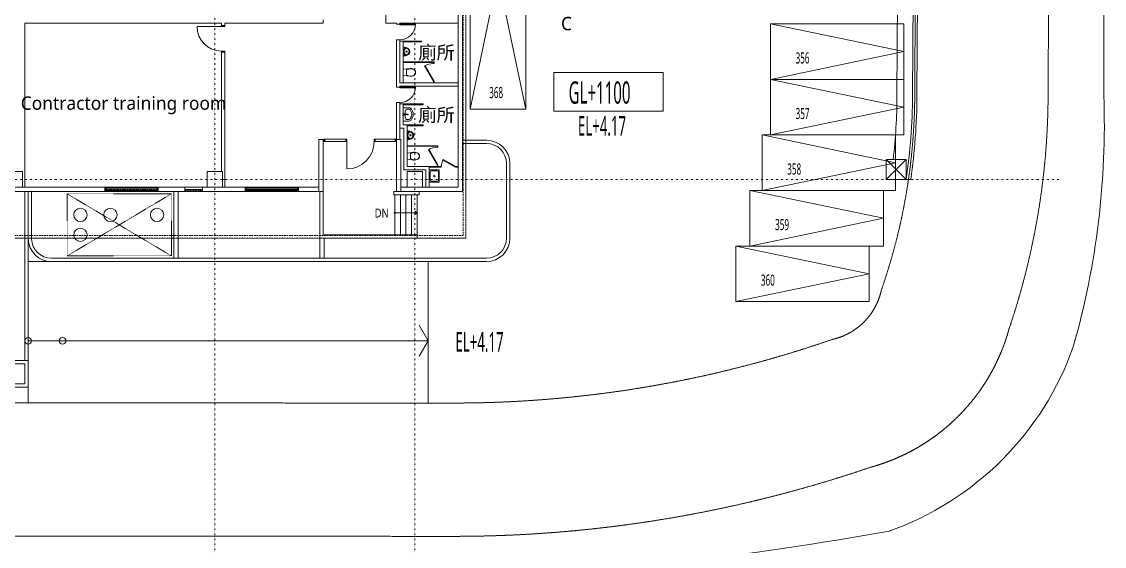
# Model space of a CAD drawing. Extents: x -76427 to 292734, y -42117 to 131250.
# Drawn here: x 243907 to 292623, y -16516 to 7100 of the extents above; entities that cross this region are included whole.
import ezdxf
from ezdxf.enums import TextEntityAlignment as Align

# ---------------------------------------------------------------- set-up
doc = ezdxf.new("R2010")
doc.units = 0
doc.header["$LTSCALE"] = 250
for name, pattern in [('H12PL1$0$CENTERK4', [0.3582, 0.3333, -0.0083, 0.0083, -0.0083]), ('H12PL1$0$DOTK1', [0.01, 0.005, -0.005]), ('H12PL1$0$HIDDEN', [0.4, 0.3, -0.1]), ('H12PL1$0$JJP_三點線', [0.9, 0.3, -0.15, 0, -0.15, 0, -0.15, 0, -0.15]), ('H12PL1$0$JJP_虛線(退縮線、投影線、地下室範圍、非屬本工程、圖面分區)', [0.45, 0.3, -0.15])]:
    doc.linetypes.add(name, pattern=pattern)
for name, color, linetype in [('H12PL1$0$A-OBJE-TOIL.3D', 252, 'Continuous'), ('H12PL1$0$A-STRS', 252, 'Continuous'), ('H12PL1$0$A-TEXT', 252, 'Continuous'), ('H12PL1$0$A-WALL-EX', 252, 'Continuous'), ('H12PL1$0$A-WALL-IN', 252, 'Continuous'), ('H12PL1$0$A-ZONE', 252, 'Continuous'), ('H12PL1$0$Door', 252, 'Continuous'), ('H12PL1$0$L10_14_DOURO', 252, 'Continuous'), ('H12PL1$0$L10_14_KABE1', 252, 'Continuous'), ('H12PL1$0$L10_14_LEVEL', 252, 'Continuous'), ('H12PL1$0$L10_14_PKG', 252, 'Continuous'), ('H12PL1$0$L10_14_PKG-NN', 252, 'Continuous'), ('H12PL1$0$L10_14_SHIKICHI', 252, 'Continuous'), ('H12PL1$0$L10_14_SIKICHI', 252, 'Continuous'), ('H12PL1$0$L10_14_SITE', 252, 'Continuous'), ('H12PL1$0$L10_14_SUGATA3', 252, 'Continuous'), ('H12PL1$0$L10_14_SUGATAD', 252, 'Continuous'), ('H12PL1$0$L10_14_陰井', 252, 'Continuous'), ('H12PL1$0$S-COL', 252, 'Continuous'), ('H12PL1$0$S-GRID', 252, 'Continuous'), ('H12PL1$0$S-WALL', 252, 'Continuous'), ('H12PL1$0$Window', 252, 'Continuous')]:
    doc.layers.add(name, color=color, linetype=linetype)
doc.styles.add('H12PL1$0$Standard', font='', dxfattribs={"width": 0.8})
doc.styles.get('H12PL1$0$Standard').set_extended_font_data('Microsoft JhengHei')

# ---------------------------------------------------------------- blocks, each defined once
blk = doc.blocks.new('H12PL1')
at = {"layer": 'H12PL1$0$A-OBJE-TOIL.3D', "lineweight": 0}
for p, q in [((261226.41, 4923.94), (261226.41, 4815)), ((261226.41, 4815), (261226.41, 4706.06)), ((261157.23, 2938.6), (261172.1, 2938.6)), ((261157.23, 2911.4), (261157.23, 2938.6)), ((261167.32, 3043.83), (261167.32, 2806.17)), ((261258.27, 3159.78), (261304.09, 3159.78)), ((261172.1, 2911.4), (261157.23, 2911.4)), ((261258.27, 2690.22), (261304.09, 2690.22)), ((261401.41, 1153.94), (261401.41, 1045)), ((261401.41, 1045), (261401.41, 936.06)), ((262290, 335), (262290, -35)), ((262610, 385), (262340, 385)), ((262660, -35), (262660, 335)), ((262340, -85), (262610, -85))]:
    blk.add_line(p, q, dxfattribs=at)
at = {"layer": 'H12PL1$0$A-OBJE-TOIL.3D', "lineweight": 0, "flags": 128}
for points in [[(260925, 6225), (261075, 6225)], [(260925, 6225), (260925, 4345)], [(261075, 4345), (261075, 6225)], [(260925, 4345), (261075, 4345)], [(260925, 3395), (261075, 3395)], [(260925, 3395), (260925, 2305)], [(261075, 2455), (261075, 3395)], [(261100, 2455), (261075, 2455)], [(261250, 2455), (261100, 2455)], [(261250, 575), (261250, 2455)], [(260925, 2305), (261075, 2305)], [(261075, 2305), (261100, 2305)], [(261100, 2305), (261100, 425)], [(262100, 575), (261250, 575)], [(262250, 575), (262100, 575)], [(262250, -350), (262250, 575)], [(261100, 425), (261250, 425)], [(261250, 425), (262100, 425)], [(262100, 425), (262100, -350)], [(262100, -350), (262250, -350)]]:
    blk.add_lwpolyline(points, dxfattribs=at)
for points in [[(261074.94, 5555), (261127.9, 5558.03), (261179.25, 5567.05), (261227.44, 5581.78), (261270.99, 5601.77), (261308.59, 5626.42), (261339.08, 5654.97), (261361.55, 5686.57), (261375.32, 5720.24), (261379.95, 5754.97), (261375.32, 5789.7), (261361.57, 5823.38), (261339.1, 5854.97), (261308.61, 5883.53), (261271.02, 5908.19), (261227.47, 5928.19), (261179.29, 5942.93), (261127.94, 5951.96), (261074.97, 5955), (261074.95, 5755)], [(261075, 6225), (261075, 6185), (261900, 6184.92), (261900, 6224.92)], [(261075, 5285), (261075, 5260), (262440, 5260), (262440, 5285)], [(261471.75, 4645.58), (261515.28, 4657.98), (261556.35, 4677), (261588.89, 4702.6), (261613.85, 4735.64), (261629.56, 4773.95), (261635, 4815), (261629.56, 4856.05), (261613.85, 4894.36), (261588.89, 4927.4), (261556.35, 4953), (261515.28, 4972.02), (261471.75, 4984.42), (261426.82, 4989.91), (261381.59, 4988.35), (261075, 4955.97), (261075, 4674.03), (261381.59, 4641.65), (261426.82, 4640.09)], [(261075, 4938), (261075, 4692), (261080, 4692), (261080, 4938)], [(262461.65, 4427.5), (262061.65, 5120.32), (262040, 5107.82), (262440, 4415)], [(262465, 5285), (262440, 5285), (262440, 5215), (262465, 5215)], [(262465, 4415), (262440, 4415), (262440, 4345), (262465, 4345)], [(261075, 2961.5), (261075, 2988.5), (261055, 2988.5), (261055, 2961.5)], [(261075, 3395), (261075, 3355), (261975, 3354.91), (261975, 3394.91)], [(261075, 2625), (261304.09, 2625), (261337.81, 2627.89), (261370.46, 2636.49), (261400.98, 2650.5), (261428.41, 2669.49), (261451.86, 2692.85), (261470.59, 2719.83), (261500.53, 2785.02), (261518.83, 2854.04), (261524.99, 2925), (261518.83, 2995.96), (261500.53, 3064.98), (261470.59, 3130.17), (261451.86, 3157.15), (261428.41, 3180.51), (261400.98, 3199.5), (261370.46, 3213.51), (261337.81, 3222.11), (261304.09, 3225), (261075, 3225)], [(261075, 2861.5), (261075, 2888.5), (261055, 2888.5), (261055, 2861.5)], [(261250, 2455), (261250, 2415), (261975, 2414.93), (261975, 2454.93)], [(261249.94, 1785), (261302.9, 1788.03), (261354.25, 1797.05), (261402.44, 1811.78), (261445.99, 1831.77), (261483.59, 1856.42), (261514.08, 1884.97), (261536.55, 1916.57), (261550.32, 1950.24), (261554.95, 1984.97), (261550.32, 2019.7), (261536.57, 2053.38), (261514.1, 2084.97), (261483.61, 2113.53), (261446.02, 2138.19), (261402.47, 2158.19), (261354.29, 2172.93), (261302.94, 2181.96), (261249.97, 2185), (261249.95, 1985)], [(261250, 1515), (261250, 1490), (262615, 1490), (262615, 1515)], [(262640, 1515), (262615, 1515), (262615, 1445), (262640, 1445)], [(261646.75, 875.58), (261690.28, 887.98), (261731.35, 907), (261763.89, 932.6), (261788.85, 965.64), (261804.56, 1003.95), (261810, 1045), (261804.56, 1086.05), (261788.85, 1124.36), (261763.89, 1157.4), (261731.35, 1183), (261690.28, 1202.02), (261646.75, 1214.42), (261601.82, 1219.91), (261556.59, 1218.35), (261250, 1185.97), (261250, 904.03), (261556.59, 871.65), (261601.82, 870.09)], [(261250, 1168), (261250, 922), (261255, 922), (261255, 1168)], [(262636.65, 657.5), (262236.65, 1350.32), (262215, 1337.82), (262615, 645)], [(262250, 550), (262250, 575), (262786.96, 575), (262786.96, 550)], [(262640, 645), (262615, 645), (262615, 575), (262640, 575)], [(263424.46, 553.35), (262861.54, 878.35), (262874.04, 900), (263436.96, 575)], [(263436.96, 550), (263436.96, 575), (263550, 575), (263550, 550)], [(262700, 425), (262700, -125), (262250, -125), (262250, 425)]]:
    blk.add_lwpolyline(points, close=True, dxfattribs=at)
blk.add_lwpolyline([(261132.32, 2900), (261174.27, 2904, 0.12101958), (261183.78, 2907.27), (261236.72, 2913.9, 0.88256628), (261236.72, 2936.1), (261183.78, 2942.73, 0.12101958), (261174.27, 2946), (261132.32, 2950, 1)], format="xyb", close=True, dxfattribs=at)
at = {"layer": 'H12PL1$0$A-OBJE-TOIL.3D', "lineweight": 0}
for centre, radius in [((261224.95, 5754.99), 30), ((261282.13, 2925), 17.5), ((261399.95, 1984.99), 30), ((262475, 150), 40)]:
    blk.add_circle(centre, radius, dxfattribs=at)
for centre, radius, start, end in [((261425.1, 5754.97), 330.15, 154.541866, 179.994444), ((261190.24, 5866.78), 70.02, 79.179914, 154.541864), ((261425.1, 5754.97), 330.15, 179.994444, 205.447022), ((261190.21, 5643.2), 70.02, 205.447022, 280.808974), ((262440, 4415), 800, 90, 120), ((261172.1, 2925), 13.6, 270, 90), ((261172.37, 2925), 21.09, 302.771025, 57.228975), ((261600.1, 1984.97), 330.15, 154.541866, 179.994444), ((261600.1, 1984.97), 330.15, 179.994444, 205.447022), ((261365.24, 2096.78), 70.02, 79.179914, 154.541864), ((261365.21, 1873.2), 70.02, 205.447022, 280.808974), ((262615, 645), 800, 90, 120), ((263436.96, 575), 650, 150, 180), ((262340, 335), 50, 90, 180), ((262610, 335), 50, 0, 90), ((262340, -35), 50, 180, 270), ((262610, -35), 50, 270, 0)]:
    blk.add_arc(centre, radius, start, end, dxfattribs=at)
for centre in [(261224.95, 5754.99), (261399.95, 1984.99)]:
    blk.add_ellipse(centre, major_axis=(0.01, 145), ratio=0.77241379, dxfattribs=at)
for centre, major_axis, ratio, start_param, end_param in [((261414.44, 4556.9), (0, 425.25), 0.87554585, 6.25956718, 6.81258774), ((261435.77, 4725.54), (0, 256.9), 0.87554585, 5.43832418, 6.33891274), ((261506.16, 4814.19), (0, 138.52), 0.87554585, 4.71824985, 5.34489362), ((261414.44, 5073.1), (0, 425.25), 0.87554585, 2.61218792, 3.16520847), ((261435.77, 4904.46), (0, 256.9), 0.87554585, 3.08586142, 3.98644998), ((261506.16, 4815.81), (0, 138.52), 0.87554585, 4.07988447, 4.70652824), ((261258.27, 3043.7), (0, 116.07), 0.78364566, 0, 1.57079633), ((261304.09, 3043.85), (121.2, 0), 0.95652174, 0.49697483, 1.57079633), ((261075, 2925), (381.82, 0), 0.95652174, 5.78621047, 6.78016015), ((261258.27, 2806.3), (0, 116.07), 0.78364566, 1.57079633, 3.14159265), ((261304.09, 2806.15), (121.2, 0), 0.95652174, 4.71238898, 5.78621048), ((261589.44, 786.9), (0, 425.25), 0.87554585, 6.25956718, 6.81258774), ((261610.77, 955.54), (0, 256.9), 0.87554585, 5.43832418, 6.33891274), ((261681.16, 1044.19), (0, 138.52), 0.87554585, 4.71824985, 5.34489362), ((261681.16, 1045.81), (0, 138.52), 0.87554585, 4.07988447, 4.70652824), ((261589.44, 1303.1), (0, 425.25), 0.87554585, 2.61218792, 3.16520847), ((261610.77, 1134.46), (0, 256.9), 0.87554585, 3.08586142, 3.98644998)]:
    blk.add_ellipse(centre, major_axis=major_axis, ratio=ratio, start_param=start_param, end_param=end_param, dxfattribs=at)
at = {"layer": 'H12PL1$0$A-STRS', "lineweight": 0}
for p, q in [((260950, -700), (260700, -700)), ((260700, -700), (260700, -2500)), ((261200, -700), (260950, -700)), ((260950, -700), (260950, -2500)), ((260950, -2500), (260950, -700)), ((261450, -700), (261200, -700)), ((261200, -700), (261200, -2500)), ((261200, -2500), (261200, -700)), ((261700, -700), (261450, -700)), ((261450, -700), (261450, -2500)), ((261450, -2500), (261450, -700)), ((261700, -2500), (261700, -700)), ((261700, -1500), (261600, -1425)), ((260950, -1500), (260700, -1500)), ((261450, -1500), (260950, -1500)), ((261700, -1500), (261450, -1500)), ((261600, -1575), (261700, -1500)), ((260700, -2500), (260950, -2500)), ((260950, -2500), (261200, -2500)), ((261200, -2500), (261450, -2500)), ((261450, -2500), (261700, -2500))]:
    blk.add_line(p, q, dxfattribs=at)
at = {"layer": 'H12PL1$0$A-STRS', "lineweight": 0, "flags": 128}
blk.add_lwpolyline([(260700, -1525, 1), (260700, -1475, 1)], format="xyb", close=True, dxfattribs=at)
at = {"layer": 'H12PL1$0$A-WALL-EX', "linetype": 'H12PL1$0$JJP_虛線(退縮線、投影線、地下室範圍、非屬本工程、圖面分區)', "lineweight": 0}
for p, q in [((263900, -2530), (263900, 30380)), ((243220, -2650), (263780, -2650)), ((263780, -2650), (263900, -2650)), ((263900, -2650), (263900, -2530))]:
    blk.add_line(p, q, dxfattribs=at)
at = {"layer": 'H12PL1$0$A-WALL-EX', "lineweight": 0}
for p, q in [((247650, -550), (247650, -350)), ((250050, -350), (247650, -350)), ((250050, -550), (250050, -350)), ((251250, -550), (251250, -350)), ((252050, -350), (251250, -350)), ((252050, -550), (252050, -350)), ((256362.5, -350), (253962.5, -350)), ((257475, -550), (257475, -350)), ((260775, -550), (260775, -350)), ((247650, -550), (250050, -550)), ((251250, -550), (252050, -550)), ((253962.5, -550), (256362.5, -550))]:
    blk.add_line(p, q, dxfattribs=at)
at = {"layer": 'H12PL1$0$A-WALL-EX', "linetype": 'H12PL1$0$JJP_虛線(退縮線、投影線、地下室範圍、非屬本工程、圖面分區)', "lineweight": 0, "flags": 128}
for points in [[(263780, 30380), (263780, -2530)], [(263780, 30380), (263780, -2530)], [(263900, -2650), (263900, 30380)], [(263900.03, -2650.03), (263900.03, 30500)], [(243099.97, -2650.03), (263900, -2650.03)], [(243100, -2650), (263780, -2650)], [(263780, -2530), (243220, -2530)], [(263780, -2530), (243220, -2530)], [(263900, -2650), (263780, -2650)], [(263900.03, -2650.03), (263900, -2650.03)]]:
    blk.add_lwpolyline(points, dxfattribs=at)
at = {"layer": 'H12PL1$0$A-WALL-EX', "lineweight": 0, "flags": 128}
for points in [[(263550, 15350), (263550, -350)], [(263750, -550), (263750, 15350)], [(257475, 1800), (257275, 1800)], [(257275, 1800), (257275, -350)], [(257475, -350), (257475, 1800)], [(247650, -350), (243950, -350)], [(251250, -350), (250050, -350)], [(252250, -350), (252050, -350)], [(253962.5, -350), (252950, -350)], [(257275, -350), (256362.5, -350)], [(261250, -350), (260975, -350)], [(263550, -350), (261950, -350)], [(243100, -550), (247650, -550)], [(250050, -550), (251250, -550)], [(252050, -550), (253962.5, -550)], [(256362.5, -550), (257475, -550)], [(257325, -550), (257325, -2500)], [(257475, -550), (257325, -550)], [(257475, -2500), (257475, -550)], [(261800, -550), (260650, -550)], [(260650, -550), (260650, -700)], [(260650, -700), (261800, -700)], [(260775, -550), (263550, -550)], [(261800, -700), (261800, -550)], [(263750, -550), (263550, -550)], [(257325, -2650), (257325, -2500)], [(257325, -2650), (261700, -2650)], [(261700, -2500), (257475, -2500)], [(261700, -2500), (261700, -2650)]]:
    blk.add_lwpolyline(points, dxfattribs=at)
at = {"layer": 'H12PL1$0$A-WALL-IN', "lineweight": 0}
for p, q in [((252900, 6925), (253050, 6925)), ((260925, 6985), (260775, 6985)), ((260925, 6285), (260775, 6285)), ((252900, 5725), (253050, 5725)), ((260925, 4155), (260775, 4155)), ((260925, 3455), (260775, 3455)), ((257503.54, 1800), (257466.54, 1800)), ((257503.54, 1700), (257466.54, 1700)), ((257503.54, 1700), (257503.54, 1800)), ((260746.46, 1800), (260783.46, 1800)), ((260746.46, 1700), (260746.46, 1800)), ((260746.46, 1700), (260783.46, 1700))]:
    blk.add_line(p, q, dxfattribs=at)
at = {"layer": 'H12PL1$0$A-WALL-IN', "lineweight": 0, "flags": 128}
for points in [[(260290, 7775), (260290, 7025)], [(244050, 7025), (252900, 7025)], [(244050, -350), (244050, 7025)], [(252900, 7025), (252900, 6925)], [(253050, 7025), (257475, 7025)], [(253050, 6925), (253050, 7025)], [(257475, 7025), (257475, 7175)], [(260290, 7025), (260440, 7025)], [(260440, 7025), (260775, 7025)], [(260775, 7025), (260775, 6985)], [(260925, 6985), (260925, 7025)], [(260925, 7025), (263550, 7025)], [(263550, 7025), (263550, 7175)], [(260775, 6285), (260775, 4155)], [(260925, 4345), (260925, 6285)], [(252900, 5725), (252900, 350)], [(253050, -350), (253050, 5725)], [(263550, 4345), (260925, 4345)], [(260925, 4195), (263550, 4195)], [(260925, 4155), (260925, 4195)], [(263550, 4195), (263550, 4345)], [(260775, 3455), (260775, 1800)], [(260925, 1800), (260925, 3455)], [(257503.54, 1800), (257475, 1800)], [(257475, 1800), (257475, 1700)], [(257475, 1700), (257503.54, 1700)], [(260775, 1800), (260746.46, 1800)], [(260746.46, 1700), (260775, 1700)], [(260775, 1700), (260775, 1800)], [(260775, 1800), (260925, 1800)], [(260975, 1800), (260775, 1800)], [(260775, 1800), (260775, -350)], [(260975, -350), (260975, 1800)], [(253050, 0), (252950, 0)], [(253050, -350), (253050, 0)], [(243950, -350), (244050, -350)]]:
    blk.add_lwpolyline(points, dxfattribs=at)
at = {"layer": 'H12PL1$0$Door', "lineweight": 0}
for p, q in [((252900, 6875), (251800, 6875)), ((252900, 6925), (252900, 6875)), ((253050, 6925), (252900, 6925)), ((252900, 6925), (253050, 6925)), ((252900, 6925), (253050, 6925)), ((252900, 6875), (253050, 6875)), ((253050, 6875), (253050, 6925)), ((260925, 6985), (260775, 6985)), ((260925, 6985), (261625, 6985)), ((260925, 6955), (260925, 6985)), ((261625, 6955), (260925, 6955)), ((261625, 6985), (261625, 6955)), ((260925, 6285), (260775, 6285)), ((253050, 5775), (252900, 5775)), ((252900, 5775), (252900, 5725)), ((252900, 5725), (253050, 5725)), ((252900, 5725), (253050, 5725)), ((252900, 5725), (253050, 5725)), ((253050, 5725), (253050, 5775)), ((260925, 4155), (260775, 4155)), ((260925, 4155), (261625, 4155)), ((260925, 4125), (260925, 4155)), ((261625, 4125), (260925, 4125)), ((261625, 4155), (261625, 4125)), ((260925, 3455), (260775, 3455)), ((257503.54, 1800), (257466.54, 1800)), ((257503.54, 1800), (257466.54, 1800)), ((257503.54, 1700), (257466.54, 1700)), ((257503.54, 1700), (257466.54, 1700)), ((257543.54, 1815), (257503.54, 1815)), ((257503.54, 1815), (257503.54, 1700)), ((257503.54, 1700), (257503.54, 1800)), ((257503.54, 1700), (257503.54, 1800)), ((257503.54, 1700), (257543.54, 1700)), ((257543.54, 1700), (257543.54, 1815)), ((258538.54, 1815), (258498.54, 1815)), ((258498.54, 1815), (258498.54, 1700)), ((258498.54, 1700), (258538.54, 1700)), ((258538.54, 1700), (258538.54, 1815)), ((258538.54, 1700), (258538.54, 470)), ((259808.54, 1815), (259768.54, 1815)), ((259768.54, 1815), (259768.54, 1700)), ((259768.54, 1700), (259808.54, 1700)), ((259808.54, 1700), (259808.54, 1815)), ((260746.46, 1815), (260706.46, 1815)), ((260706.46, 1815), (260706.46, 1700)), ((260706.46, 1700), (260746.46, 1700)), ((260746.46, 1700), (260746.46, 1815)), ((260746.46, 1700), (260746.46, 1800)), ((260746.46, 1700), (260746.46, 1800)), ((260746.46, 1800), (260783.46, 1800)), ((260746.46, 1800), (260783.46, 1800)), ((260746.46, 1700), (260783.46, 1700)), ((260746.46, 1700), (260783.46, 1700)), ((257475, -550), (257475, -350)), ((260775, -550), (260775, -350))]:
    blk.add_line(p, q, dxfattribs=at)
at = {"layer": 'H12PL1$0$Door', "lineweight": 0, "flags": 128}
for points in [[(257543.54, 1700), (258498.54, 1700), (258498.54, 1815), (257543.54, 1815)], [(260706.46, 1815), (259808.54, 1815), (259808.54, 1700), (260706.46, 1700)]]:
    blk.add_lwpolyline(points, close=True, dxfattribs=at)
at = {"layer": 'H12PL1$0$Door', "lineweight": 0}
for centre, radius, start, end in [((252900, 6875), 1100, 180, 270), ((260925, 6985), 700, 270, 0), ((260925, 4155), 700, 270, 0), ((258538.54, 1700), 1230, 270, 0)]:
    blk.add_arc(centre, radius, start, end, dxfattribs=at)
at = {"layer": 'H12PL1$0$L10_14_DOURO', "lineweight": 0}
blk.add_line((292600, 3771.7), (292600, 96500), dxfattribs=at)
for centre, radius, start, end in [((256027.46, 2483.32), 36595.22, 344.178255, 2.017589), ((278398.88, -3020.19), 13594.68, 289.315867, 340.785832), ((255513.66, 137413.61), 155677.21, 272.8856381, 280.1786819)]:
    blk.add_arc(centre, radius, start, end, dxfattribs=at)
at = {"layer": 'H12PL1$0$L10_14_KABE1', "lineweight": 0}
for p, q in [((263750, -550), (263750, 15550)), ((185100, -550), (244150, -550)), ((244150, -550), (253962.5, -550)), ((256362.5, -550), (257325, -550))]:
    blk.add_line(p, q, dxfattribs=at)
at = {"layer": 'H12PL1$0$L10_14_LEVEL', "lineweight": 0, "flags": 128}
blk.add_lwpolyline([(267852.4, 4811.96), (272769.69, 4811.96), (272769.69, 3076.18), (267852.4, 3076.18)], close=True, dxfattribs=at)
at = {"layer": 'H12PL1$0$L10_14_PKG', "lineweight": 0, "flags": 128}
for points in [[(264087.82, 3158.59), (265337.82, 9158.59), (266587.82, 3158.59)], [(277600, 4500), (283600, 5750), (277600, 7000)], [(277600, 2000), (283600, 3250), (277600, 4500)], [(277224.46, -500), (283224.46, 750), (277224.46, 2000)], [(276678.34, -3000), (282678.34, -1750), (276678.34, -500)], [(276039.47, -5500), (282039.47, -4250), (276039.47, -3000)]]:
    blk.add_lwpolyline(points, dxfattribs=at)
for points in [[(264087.82, 3158.59), (264087.82, 9158.59), (266587.82, 9158.59), (266587.82, 3158.59)], [(277600, 4500), (283600, 4500), (283600, 7000), (277600, 7000)], [(277600, 2000), (283600, 2000), (283600, 4500), (277600, 4500)], [(277224.46, -500), (283224.46, -500), (283224.46, 2000), (277224.46, 2000)], [(276678.34, -3000), (282678.34, -3000), (282678.34, -500), (276678.34, -500)], [(276039.47, -5500), (282039.47, -5500), (282039.47, -3000), (276039.47, -3000)]]:
    blk.add_lwpolyline(points, close=True, dxfattribs=at)
at = {"layer": 'H12PL1$0$L10_14_SIKICHI', "linetype": 'H12PL1$0$CENTERK4', "lineweight": 0}
for p, q in [((290616.8, 109970.49), (290091.71, 3735.86)), ((284623.03, 105500), (284091.79, 3765.52)), ((263352.82, -10066.2), (-23200, -9996.16)), ((263351.35, -16066.2), (-23200, -15996.16)), ((263351.35, -16066.2), (-14000, -15998.41))]:
    blk.add_line(p, q, dxfattribs=at)
for centre, radius, start, end in [((257092.12, 3898.97), 27000, 340.774678, 359.716815), ((257092.12, 3898.97), 33000, 341.254225, 359.716808), ((279747.99, -4366.92), 2906.31, 282.594394, 347.585959), ((279747.99, -4366.92), 8906.31, 285.329535, 344.772164), ((263365.65, 41933.84), 52000.04, 269.985858, 289.100829), ((263365.66, 41933.8), 58000, 269.9858657, 288.8474735), ((263365.66, 41933.8), 58000, 269.9858657, 278.161939)]:
    blk.add_arc(centre, radius, start, end, dxfattribs=at)
at = {"layer": 'H12PL1$0$L10_14_SITE', "lineweight": 0}
for p, q in [((284423.81, 86500), (283991.79, 3766.03)), ((284624.86, 86700), (284191.79, 3765.01)), ((263750, 1763.23), (264825, 1763.23)), ((263750, 1613.23), (264825, 1613.23)), ((265725, 713.23), (265725, -2646.43)), ((265875, 713.23), (265875, -2646.43)), ((244200.39, -2675), (244200.39, -550)), ((244350.45, -2675), (244350.45, -550)), ((250750, -550), (250750, -3550)), ((250950, -550), (250950, -3550)), ((257325, -2650), (257325, -3550)), ((257525, -2650), (257525, -3550)), ((244700, -3696.43), (264825, -3696.43)), ((245250, -3546.43), (264825, -3546.43))]:
    blk.add_line(p, q, dxfattribs=at)
at = {"layer": 'H12PL1$0$L10_14_SITE', "lineweight": 0, "flags": 128}
blk.add_lwpolyline([(256191.74, -3696.43), (251701.61, -3696.43), (249187.57, -3696.43), (244200, -3696.43), (244200.03, -10061.9), (262200, -10064.78), (262200, -3696.43)], close=True, dxfattribs=at)
blk.add_lwpolyline([(244200.02, -7262.4), (262200.02, -7262.4), (261800.02, -6562.4), (262200.02, -7262.4), (261800.02, -7962.4)], dxfattribs=at)
at = {"layer": 'H12PL1$0$L10_14_SITE', "lineweight": 0}
for centre in [(244200.02, -7262.4), (245750, -7262.39)]:
    blk.add_circle(centre, 150, dxfattribs=at)
for centre, radius, start, end in [((257092.12, 3898.97), 26200, 353.427267, 359.717057), ((257092.12, 3898.97), 26900, 351.66602, 359.716844), ((257092.12, 3898.97), 27100, 351.727958, 359.716785), ((264825, 713.23), 1050, 0, 90), ((264825, 713.23), 900, 0, 90), ((245250, -2646.43), 1050, 181.559434, 270), ((245250, -2646.43), 900, 181.81942, 270), ((264825, -2646.43), 1050, 270, 0), ((264825, -2646.43), 900, 270, 0)]:
    blk.add_arc(centre, radius, start, end, dxfattribs=at)
at = {"layer": 'H12PL1$0$L10_14_SUGATA3', "lineweight": 0}
for p, q in [((283583.09, 59552.35), (283291.8, 3769.58)), ((282808.05, 0), (283708.05, 900)), ((282808.05, 900), (283708.05, 0)), ((283708.05, 0), (283910.17, 0)), ((253962.5, -550), (256362.5, -550)), ((257325, -2650), (257325, -550)), ((257325, -2650), (261800, -2650))]:
    blk.add_line(p, q, dxfattribs=at)
at = {"layer": 'H12PL1$0$L10_14_SUGATA3', "lineweight": 0, "flags": 128}
blk.add_lwpolyline([(282808.05, 0), (283708.05, 0), (283708.05, 900), (282808.05, 900)], close=True, dxfattribs=at)
at = {"layer": 'H12PL1$0$L10_14_SUGATA3', "lineweight": 0}
for centre in [(246550, -1596.43), (247900, -1596.43), (250000, -1596.43), (246550, -2496.43)]:
    blk.add_circle(centre, 300, dxfattribs=at)
at = {"layer": 'H12PL1$0$L10_14_SUGATAD', "linetype": 'H12PL1$0$DOTK1', "lineweight": 0}
for p, q in [((263900, -2650), (263900, 26100)), ((245950, -3446.43), (250650, -646.43)), ((245950, -646.43), (250650, -3446.43)), ((243100, -2650), (257325, -2650)), ((257325, -2650), (263750, -2650)), ((263750, -2650), (263900, -2650))]:
    blk.add_line(p, q, dxfattribs=at)
at = {"layer": 'H12PL1$0$L10_14_SUGATAD', "linetype": 'H12PL1$0$DOTK1', "lineweight": 0, "flags": 128}
blk.add_lwpolyline([(245950, -3446.43), (250650, -3446.43), (250650, -646.43), (245950, -646.43)], close=True, dxfattribs=at)
at = {"layer": 'H12PL1$0$L10_14_陰井', "lineweight": 0}
for p, q in [((244050, -550), (244050, -8155.89)), ((244199.99, -550), (244200.03, -9711.52))]:
    blk.add_line(p, q, dxfattribs=at)
at = {"layer": 'H12PL1$0$L10_14_陰井', "lineweight": 0, "flags": 128}
for points in [[(243000.01, -9355.89), (244200.01, -9355.89), (244200.01, -8155.89), (243000.01, -8155.89)], [(243150.01, -9205.89), (244050.01, -9205.89), (244050.01, -8305.89), (243150.01, -8305.89)]]:
    blk.add_lwpolyline(points, close=True, dxfattribs=at)
at = {"layer": 'H12PL1$0$S-COL', "lineweight": 0, "flags": 128}
for points in [[(243250, -350), (243950, -350), (243950, 350), (243250, 350)], [(252250, -350), (252950, -350), (252950, 350), (252250, 350)], [(261250, -350), (261950, -350), (261950, 350), (261250, 350)]]:
    blk.add_lwpolyline(points, close=True, dxfattribs=at)
at = {"layer": 'H12PL1$0$S-GRID', "linetype": 'H12PL1$0$JJP_三點線', "lineweight": 0}
for p, q in [((252600, 128250), (252600, -28000)), ((261600, 128250), (261600, -28000)), ((-29000, 0), (289600, 0)), ((289600, 0), (290600, 0))]:
    blk.add_line(p, q, dxfattribs=at)
at = {"layer": 'H12PL1$0$S-WALL', "lineweight": 0}
for p, q in [((257275, -330), (257275, -550)), ((257475, -550), (257475, -330)), ((260775, -330), (260775, -550)), ((260975, -550), (260975, -330)), ((257275, -550), (257475, -550)), ((260775, -550), (260975, -550))]:
    blk.add_line(p, q, dxfattribs=at)
at = {"layer": 'H12PL1$0$Window', "lineweight": 0}
for p, q in [((247650, -500), (247650, -400)), ((247650, -400), (247700, -400)), ((250000, -400), (247700, -400)), ((247700, -500), (247700, -400)), ((250000, -500), (250000, -400)), ((250050, -400), (250000, -400)), ((250050, -500), (250050, -400)), ((251250, -450), (251250, -550)), ((251250, -450), (251300, -450)), ((252000, -450), (251300, -450)), ((251300, -450), (251300, -550)), ((252000, -450), (252000, -550)), ((252050, -450), (252000, -450)), ((252050, -450), (252050, -550)), ((253962.5, -350), (256362.5, -350)), ((253962.5, -450), (253962.5, -350)), ((253962.5, -500), (253962.5, -400)), ((253962.5, -400), (254012.5, -400)), ((254047.5, -450), (253962.5, -450)), ((253962.5, -550), (253962.5, -450)), ((253962.5, -550), (253962.5, -450)), ((256312.5, -400), (254012.5, -400)), ((254012.5, -500), (254012.5, -400)), ((254047.5, -550), (254047.5, -450)), ((255137.5, -450), (254047.5, -450)), ((255187.5, -450), (255137.5, -450)), ((255137.5, -450), (255137.5, -550)), ((255187.5, -450), (255137.5, -450)), ((255187.5, -550), (255187.5, -450)), ((256277.5, -450), (255187.5, -450)), ((256362.5, -450), (256277.5, -450)), ((256277.5, -450), (256277.5, -550)), ((256312.5, -500), (256312.5, -400)), ((256362.5, -400), (256312.5, -400)), ((256362.5, -450), (256362.5, -350)), ((256362.5, -500), (256362.5, -400)), ((256362.5, -550), (256362.5, -450)), ((256362.5, -550), (256362.5, -450)), ((247650, -500), (247700, -500)), ((250000, -500), (247700, -500)), ((250050, -500), (250000, -500)), ((251250, -550), (251300, -550)), ((252000, -550), (251300, -550)), ((252050, -550), (252000, -550)), ((253962.5, -500), (254012.5, -500)), ((253962.5, -550), (256362.5, -550)), ((253962.5, -550), (254047.5, -550)), ((256312.5, -500), (254012.5, -500)), ((254047.5, -550), (255137.5, -550)), ((255137.5, -550), (255187.5, -550)), ((255137.5, -550), (255187.5, -550)), ((255187.5, -550), (256277.5, -550)), ((256277.5, -550), (256362.5, -550)), ((256362.5, -500), (256312.5, -500))]:
    blk.add_line(p, q, dxfattribs=at)
at = {"layer": 'H12PL1$0$Window', "linetype": 'H12PL1$0$HIDDEN', "lineweight": 0}
for p, q in [((250000, -450), (247700, -450)), ((256312.5, -450), (254012.5, -450))]:
    blk.add_line(p, q, dxfattribs=at)
at = {"layer": 'H12PL1$0$Window', "linetype": 'H12PL1$0$JJP_虛線(退縮線、投影線、地下室範圍、非屬本工程、圖面分區)', "lineweight": 0}
blk.add_line((252000, -500), (251300, -500), dxfattribs=at)
at = {"layer": 'H12PL1$0$A-TEXT', "linetype": 'Continuous', "lineweight": 0, "insert": (259795.24, -1516.22), "char_height": 400, "attachment_point": 4, "style": 'H12PL1$0$Standard'}
blk.add_mtext('\\A1;DN', dxfattribs=at)
at = {"layer": 'H12PL1$0$A-ZONE', "style": 'H12PL1$0$Standard'}
for s, p in [('C', (268423.01, 7314.75)), ('廁所', (262575, 6012.82)), ('Contractor training room', (248489.43, 3733.23)), ('廁所', (262575, 3207.65))]:
    blk.add_text(s, height=600, dxfattribs=at).set_placement(p, align=Align.TOP_CENTER)
at = {"layer": 'H12PL1$0$L10_14_LEVEL', "linetype": 'Continuous', "lineweight": 0, "insert": (268517.96, 3902.02), "char_height": 1000, "attachment_point": 4, "style": 'H12PL1$0$Standard'}
blk.add_mtext('\\A1;{\\W0.52;GL+1100}', dxfattribs=at)
at = {"layer": 'H12PL1$0$L10_14_PKG-NN', "linetype": 'Continuous', "lineweight": 0, "char_height": 500, "style": 'H12PL1$0$Standard'}
for s, insert, attachment_point in [('\\A1;{\\W0.56;356}', (278730.53, 5209.79), 7), ('\\A1;{\\W0.56;368}', (264942.79, 3906.42), 4), ('\\A1;{\\W0.56;357}', (278730.53, 2709.79), 7), ('\\A1;{\\W0.56;358}', (278355, 209.79), 7), ('\\A1;{\\W0.56;359}', (277808.87, -2290.21), 7), ('\\A1;{\\W0.56;360}', (277170.01, -4790.21), 7)]:
    blk.add_mtext(s, dxfattribs=dict(at, insert=insert, attachment_point=attachment_point))
at = {"layer": 'H12PL1$0$L10_14_SHIKICHI', "linetype": 'Continuous', "lineweight": 0, "char_height": 880, "attachment_point": 4, "style": 'H12PL1$0$Standard'}
for insert in [(268936.21, 2403.37), (263424.18, -7318.29)]:
    blk.add_mtext('\\A1;{\\W0.52;EL+4.17}', dxfattribs=dict(at, insert=insert))

msp = doc.modelspace()

# ---------------------------------------------------------------- block references
msp.add_blockref('H12PL1', (0, 0))

doc.saveas('drawing.dxf')
